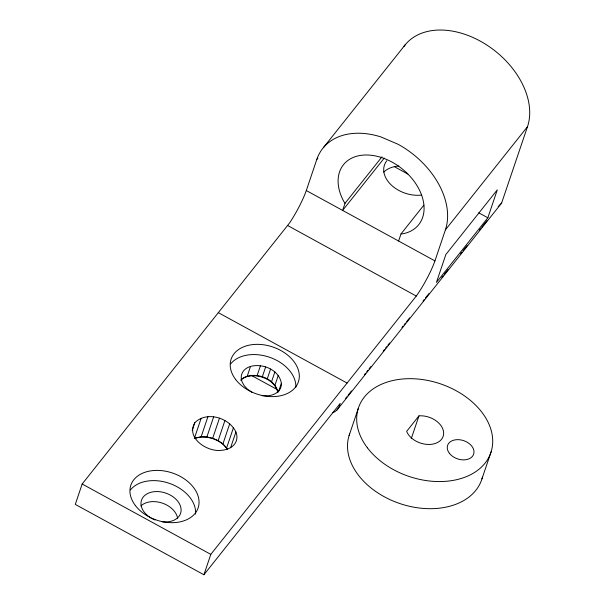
<?xml version="1.0" encoding="UTF-8"?>
<svg xmlns="http://www.w3.org/2000/svg" width="605" height="605" viewBox="0 0 605 605"><rect width="100%" height="100%" fill="white"/><g stroke="black" fill="none" stroke-linecap="round" stroke-linejoin="round"><path stroke-width="0.91" d="M278.686 391.314L281.378 383.298C279.155 369.844 262.767 363.106 250.523 366.426L247.09 376.597A20.615 14.46 18.6 0 0 241.138 379.963M260.437 365.723L257.004 375.894L251.839 375.728L247.09 376.597M265.655 366.902L262.222 377.074L257.004 375.894M270.586 369.027L267.153 379.199C272.159 382.141 276.969 386.64 277.755 392.675M274.874 371.946L271.441 382.118M278.247 375.463L274.814 385.635M317.943 158.049L316.77 159.523L306.296 190.545A31.611 5.528 -61.3 0 1 289.394 223.192L82.167 484.015L75.285 504.404L203.923 574.75L340.199 403.414C339.382 407.543 336.879 411.294 332.795 412.731M192.193 430.541L194.84 422.683C206.653 410.818 229.204 417.669 235.905 431.985L230.611 447.708M194.651 437.566L201.117 418.35M194.356 438.443L201.155 436.772L207.916 416.686M201.155 436.772L206.887 436.954L213.656 416.86M206.887 436.954L212.695 438.262L219.456 418.176M227.503 449.205L222.935 443.866L218.163 440.621L224.931 420.536M222.935 443.866L229.696 423.78M226.678 447.776L233.447 427.69M203.923 574.75L210.805 554.361L416.278 296.064A31.611 5.528 -61.3 0 0 434.935 260.891L445.401 229.87L527.5 126.664A74.453 51.584 38.5 0 0 486.844 45.042A74.453 51.584 38.5 0 0 403.822 46.593M381.982 156.824L345.039 203.265L342.627 210.411L384.258 158.071M398.604 241.024L401.017 233.878L423.886 205.125M349.093 435.585L358.281 408.451M411.271 438.602L418.978 415.847A19.473 13.628 18.7 0 1 442.769 428.854A19.473 13.628 18.7 0 1 430.427 444.403A19.473 13.628 18.7 0 1 406.628 431.395L418.978 415.847M487.857 217.792L497.28 189.872L445.862 254.516L436.432 282.429L487.857 217.792L478.782 212.831M527.5 126.664L501.598 203.106L498.165 206.562M481.943 478.926L491.124 451.791M194.84 422.683C185.606 438.012 207.334 452.215 221.339 450.324A22.907 16.07 18.6 0 0 235.905 431.985M323.365 147.673L405.463 44.467M345.637 398.302L346.816 396.827M347.988 395.352L351.505 390.928M364.414 374.707L365.586 373.232M366.759 371.757L367.931 370.283M369.103 368.808L370.865 366.592M383.184 351.104L384.356 349.63M385.529 348.155L386.701 346.68M387.881 345.205L389.635 342.997M401.954 327.509L403.127 326.034M404.306 324.56L405.479 323.085M406.651 321.61L409.585 317.92M423.077 300.957L424.249 299.483M425.421 298.008L428.945 293.584M441.847 277.355L443.019 275.88M444.191 274.405L448.297 269.248M460.617 253.76L461.796 252.285M462.969 250.81L467.075 245.645M479.394 230.157L480.567 228.682M481.739 227.208L487.017 220.575M337 410.031L501.598 203.106M401.017 233.878L402.696 233.802A48.113 33.328 38.5 0 0 418.252 187.739A48.113 33.328 38.5 0 0 359.476 155.598A48.113 33.328 38.5 0 0 343.927 201.662L345.039 203.265M262.192 395.678L267.357 395.836A20.615 14.46 18.6 0 0 281.378 383.298M262.222 377.074L267.153 379.199M212.695 438.262L218.163 440.621M251.045 375.274L277.461 389.658M394.679 166.836L407.868 174.051M306.296 190.545L434.935 260.891M218.435 312.709L347.073 383.056M82.167 484.015L210.805 554.361M287.753 225.567L416.278 296.064M252.051 392.365L247.755 389.446L244.382 385.937L242.166 382.065A20.615 14.46 18.6 0 1 250.523 366.426M277.907 392.305C275.214 379.32 259.22 372.998 247.233 376.227A20.615 14.46 18.6 0 0 240.722 380.159M130.37 489.982A35.506 24.843 18.7 0 1 170.383 483.713A35.506 24.843 18.7 0 1 195.528 514.114M151.008 517.993A20.615 14.46 18.6 0 1 147.907 493.4A20.615 14.46 18.6 0 1 179.7 504.298A20.615 14.46 18.6 0 1 161.921 521.737M155.016 519.945A20.615 14.46 18.6 0 1 151.772 518.432M195.755 438.035A22.907 16.07 18.6 0 1 227.533 449.477M140.92 505.901A20.615 14.46 18.6 0 1 162.526 503.186A20.615 14.46 18.6 0 1 177.658 518.621M316.77 159.523A74.453 51.584 38.5 0 1 380.878 136.904L398.105 144.293A74.453 51.584 38.5 0 1 445.401 229.87M383.729 172.138A28.639 20.033 18.7 0 1 398.854 166.027M421.685 195.052A28.639 20.033 18.7 0 1 390.822 184.578A28.639 20.033 18.7 0 1 386.837 160.696M230.641 363.923A35.506 24.843 18.7 0 1 270.027 357.426A35.506 24.843 18.7 0 1 295.868 387.109M482.435 477.179A69.87 48.884 18.7 0 1 400.888 503.905A69.87 48.884 18.7 0 1 349.682 433.868M135.354 505.5A35.506 24.843 18.7 0 0 195.173 513.305A35.506 24.843 18.7 0 0 162.964 470.788A35.506 24.843 18.7 0 0 135.354 505.5M235.625 379.448A35.506 24.843 18.7 0 0 295.437 387.253A35.506 24.843 18.7 0 0 263.236 344.737A35.506 24.843 18.7 0 0 235.625 379.448M449.356 453.243A13.749 9.62 18.7 0 0 472.505 456.261A13.749 9.62 18.7 0 0 460.027 439.797A13.749 9.62 18.7 0 0 449.356 453.243M367.386 447.791A69.87 48.884 18.7 0 0 485.074 463.127A69.87 48.884 18.7 0 0 421.647 379.448A69.87 48.884 18.7 0 0 367.386 447.791"/></g></svg>
